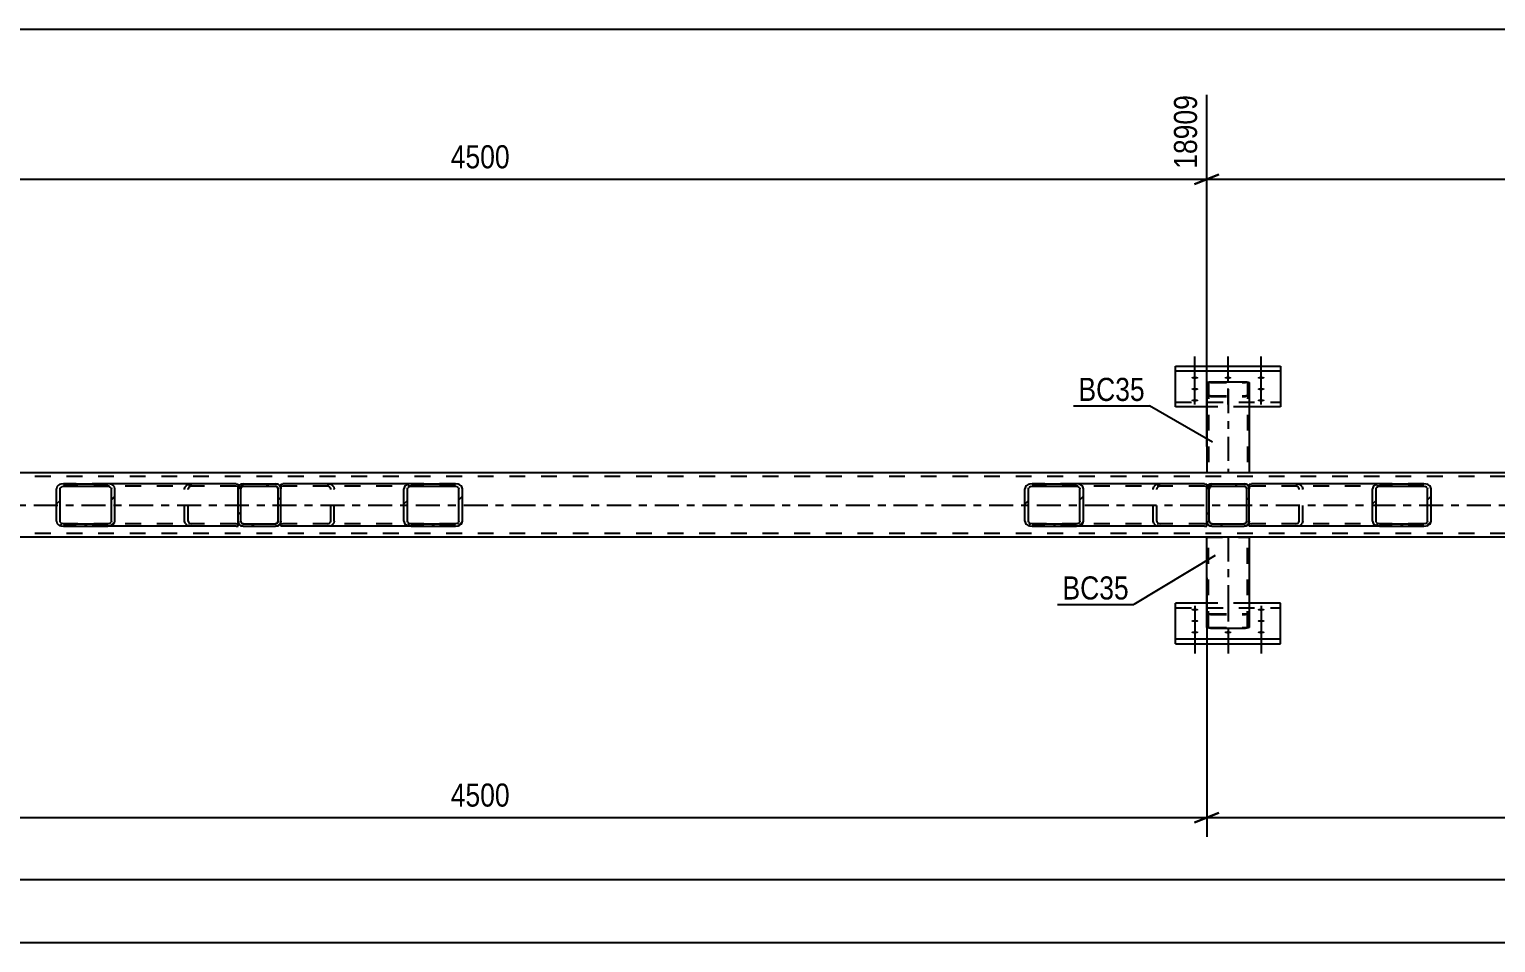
# Model space of a CAD drawing. Header units: millimetres. Extents: x -156 to 1033, y -616 to 225.
# Drawn here: x 515.1 to 696.7, y -327.3 to -214.1 of the extents above; entities that cross this region are included whole.
import ezdxf

# ---------------------------------------------------------------- set-up
doc = ezdxf.new("R2010")
doc.units = ezdxf.units.MM
doc.linetypes.add('DXK_LINE_DOT2', pattern=[3.9198, 1.9599, -1.9599])
doc.linetypes.add('DXK_LINE_DOT3', pattern=[5.9187, 2.979, -0.9799, 0.9799, -0.9799])
doc.styles.add('Arial Narrow', font='ARIALN.TTF', dxfattribs={"height": 0.2})

# ---------------------------------------------------------------- blocks, each defined once
blk = doc.blocks.new('Part-404205526-5408 - 5400')
at = {"color": 2, "linetype": 'Continuous'}
for p, q in [((861.78, -269.1), (-64.42, -269.1)), ((861.78, -277.1), (-64.42, -277.1))]:
    blk.add_line(p, q, dxfattribs=at)
at = {"color": 7, "linetype": 'DXK_LINE_DOT2'}
for p, q in [((866.58, -269.58), (-64.42, -269.58)), ((866.58, -276.62), (-64.42, -276.62))]:
    blk.add_line(p, q, dxfattribs=at)
at = {"color": 7, "linetype": 'DXK_LINE_DOT3'}
blk.add_line((-64.42, -273.1), (866.58, -273.1), dxfattribs=at)
blk = doc.blocks.new('Part-404205526-5565 - 5400')
at = {"color": 2, "linetype": 'Continuous'}
for p, q in [((660.94, -257.99), (660.97, -257.93)), ((660.97, -257.93), (661.08, -257.87)), ((661.08, -257.87), (661.23, -257.84)), ((661.23, -257.84), (661.42, -257.83)), ((661.42, -257.83), (665.74, -257.83)), ((665.74, -257.83), (665.92, -257.84)), ((665.92, -257.84), (666.08, -257.87)), ((666.08, -257.87), (666.18, -257.93)), ((666.18, -257.93), (666.22, -257.99)), ((660.94, -257.99), (660.94, -269.1)), ((666.22, -257.99), (666.22, -269.1))]:
    blk.add_line(p, q, dxfattribs=at)
at = {"color": 7, "linetype": 'DXK_LINE_DOT2'}
for p, q in [((661.2, -257.96), (661.18, -257.99)), ((661.25, -257.93), (661.2, -257.96)), ((661.32, -257.91), (661.25, -257.93)), ((661.42, -257.91), (661.32, -257.91)), ((661.42, -257.91), (665.74, -257.91)), ((665.83, -257.91), (665.74, -257.91)), ((665.91, -257.93), (665.83, -257.91)), ((665.96, -257.96), (665.91, -257.93)), ((665.98, -257.99), (665.96, -257.96)), ((660.97, -259.53), (660.94, -259.47)), ((661.08, -259.58), (660.97, -259.53)), ((661.23, -259.62), (661.08, -259.58)), ((661.18, -257.99), (661.18, -269.1)), ((661.18, -259.47), (661.2, -259.5)), ((661.2, -259.5), (661.25, -259.53)), ((661.42, -259.63), (661.23, -259.62)), ((661.25, -259.53), (661.32, -259.54)), ((661.32, -259.54), (661.42, -259.55)), ((661.42, -259.55), (665.74, -259.55)), ((661.42, -259.63), (665.74, -259.63)), ((665.74, -259.55), (665.83, -259.54)), ((665.92, -259.62), (665.74, -259.63)), ((665.83, -259.54), (665.91, -259.53)), ((665.91, -259.53), (665.92, -259.52)), ((665.92, -259.52), (665.96, -259.5)), ((666.08, -259.58), (665.92, -259.62)), ((665.96, -259.5), (665.98, -259.47)), ((665.98, -257.99), (665.98, -269.1)), ((666.18, -259.53), (666.08, -259.58)), ((666.22, -259.47), (666.18, -259.53)), ((666.22, -269.1), (660.94, -269.1))]:
    blk.add_line(p, q, dxfattribs=at)
at = {"color": 7, "linetype": 'DXK_LINE_DOT3'}
blk.add_line((663.58, -258.73), (663.58, -269.1), dxfattribs=at)
blk = doc.blocks.new('Part-404205526-5571 - 5400')
at = {"linetype": 'Continuous'}
h = blk.add_hatch(dxfattribs=at)
h.set_pattern_fill('', scale=0.7, style=0, pattern_type=0)
h.set_pattern_definition([(45, (645.1306, -275.6937), (-1.57154, 1.57154), [])])
h.paths.add_polyline_path([(644.79, -275.74), (645.13, -275.69), (645.42, -275.55), (645.61, -275.35), (645.67, -275.1), (645.67, -271.1), (645.61, -270.86), (645.42, -270.65), (645.13, -270.51), (644.79, -270.46), (639.3, -270.46), (638.97, -270.51), (638.68, -270.65), (638.49, -270.86), (638.42, -271.1), (638.42, -275.1), (638.49, -275.35), (638.68, -275.55), (638.97, -275.69), (639.3, -275.74)])
h.paths.add_polyline_path([(639.14, -275.4), (638.99, -275.33), (638.9, -275.22), (638.86, -275.1), (638.86, -271.1), (638.9, -270.98), (638.99, -270.88), (639.14, -270.81), (639.3, -270.78), (644.79, -270.78), (644.96, -270.81), (645.1, -270.88), (645.2, -270.98), (645.23, -271.1), (645.23, -275.1), (645.2, -275.22), (645.1, -275.33), (644.96, -275.4), (644.79, -275.42), (639.3, -275.42)])
at = {"color": 2, "linetype": 'Continuous'}
for p, q in [((639.3, -270.46), (638.97, -270.51)), ((639.3, -270.46), (644.79, -270.46)), ((660.68, -270.46), (644.79, -270.46)), ((645.13, -270.51), (644.79, -270.46)), ((660.68, -270.46), (660.94, -270.5)), ((660.94, -270.5), (660.94, -270.51)), ((660.94, -270.51), (660.94, -270.65)), ((660.94, -270.65), (660.94, -271.1)), ((638.49, -270.86), (638.42, -271.1)), ((638.42, -275.1), (638.42, -271.1)), ((638.86, -271.1), (638.9, -270.98)), ((638.86, -275.1), (638.86, -271.1)), ((639.14, -270.81), (639.3, -270.78)), ((639.3, -270.78), (644.79, -270.78)), ((644.79, -270.78), (644.96, -270.81)), ((645.2, -270.98), (645.23, -271.1)), ((645.23, -275.1), (645.23, -271.1)), ((645.67, -271.1), (645.61, -270.86)), ((645.67, -275.1), (645.67, -271.1)), ((638.42, -275.1), (638.49, -275.35)), ((638.9, -275.22), (638.86, -275.1)), ((638.97, -275.69), (639.3, -275.74)), ((639.3, -275.42), (639.14, -275.4)), ((639.3, -275.42), (644.79, -275.42)), ((639.3, -275.74), (644.79, -275.74)), ((644.96, -275.4), (644.79, -275.42)), ((644.79, -275.74), (645.13, -275.69)), ((660.68, -275.74), (644.79, -275.74)), ((645.23, -275.1), (645.2, -275.22)), ((645.61, -275.35), (645.67, -275.1)), ((660.68, -275.74), (660.94, -275.71)), ((660.94, -275.71), (660.94, -275.1))]:
    blk.add_line(p, q, dxfattribs=at)
at = {"color": 7, "linetype": 'DXK_LINE_DOT2'}
for p, q in [((644.79, -270.46), (639.3, -270.46)), ((654.85, -270.51), (655.19, -270.46)), ((660.94, -270.5), (660.94, -270.5)), ((660.94, -270.65), (660.94, -270.85)), ((660.68, -270.78), (639.3, -270.78)), ((654.31, -271.1), (654.38, -270.86)), ((654.31, -275.1), (654.31, -271.1)), ((654.78, -270.98), (654.75, -271.1)), ((654.75, -275.1), (654.75, -271.1)), ((655.19, -270.78), (655.02, -270.81)), ((660.85, -270.81), (660.68, -270.78)), ((660.94, -270.85), (660.85, -270.81)), ((660.94, -275.1), (660.94, -270.86)), ((660.68, -275.42), (639.3, -275.42)), ((644.79, -275.74), (639.3, -275.74)), ((654.38, -275.35), (654.31, -275.1)), ((654.75, -275.1), (654.78, -275.22)), ((655.19, -275.74), (654.85, -275.69)), ((655.02, -275.4), (655.19, -275.42)), ((660.68, -275.42), (660.85, -275.4)), ((660.85, -275.4), (660.94, -275.35))]:
    blk.add_line(p, q, dxfattribs=at)
at = {"color": 2, "linetype": 'Continuous'}
for centre, radius, start, end in [((639.17, -271.29), 0.802, 104.5548, 147.5896), ((644.93, -271.29), 0.802, 32.4104, 75.4452), ((639.24, -271.19), 0.401, 104.5548, 147.5896), ((644.86, -271.19), 0.401, 32.4104, 75.4452), ((639.17, -274.92), 0.802, 212.4104, 255.4452), ((639.24, -275.01), 0.401, 212.4104, 255.4452), ((644.86, -275.01), 0.401, 284.5548, 327.5896), ((644.93, -274.92), 0.802, 284.5548, 327.5896)]:
    blk.add_arc(centre, radius, start, end, dxfattribs=at)
at = {"color": 7, "linetype": 'DXK_LINE_DOT2'}
for centre, radius, start, end in [((655.05, -271.29), 0.802, 104.5548, 147.5896), ((655.12, -271.19), 0.401, 104.5548, 147.5896), ((655.05, -274.92), 0.802, 212.4104, 255.4452), ((655.12, -275.01), 0.401, 212.4104, 255.4452)]:
    blk.add_arc(centre, radius, start, end, dxfattribs=at)
blk = doc.blocks.new('Part-404205526-5587 - 5400')
at = {"linetype": 'Continuous'}
h = blk.add_hatch(dxfattribs=at)
h.set_pattern_fill('', scale=0.7, style=0, pattern_type=0)
h.set_pattern_definition([(45, (665.822, -275.6937), (-1.57154, 1.57154), [])])
h.paths.add_polyline_path([(665.58, -275.74), (665.82, -275.69), (666.03, -275.55), (666.17, -275.35), (666.22, -275.1), (666.22, -271.1), (666.17, -270.86), (666.03, -270.65), (665.82, -270.51), (665.58, -270.46), (661.58, -270.46), (661.33, -270.51), (661.12, -270.65), (660.99, -270.86), (660.94, -271.1), (660.94, -275.1), (660.99, -275.35), (661.12, -275.55), (661.33, -275.69), (661.58, -275.74)])
h.paths.add_polyline_path([(661.45, -275.4), (661.35, -275.33), (661.28, -275.22), (661.26, -275.1), (661.26, -271.1), (661.28, -270.98), (661.35, -270.88), (661.45, -270.81), (661.58, -270.78), (665.58, -270.78), (665.7, -270.81), (665.8, -270.88), (665.87, -270.98), (665.9, -271.1), (665.9, -275.1), (665.87, -275.22), (665.8, -275.33), (665.7, -275.4), (665.58, -275.42), (661.58, -275.42)])
at = {"color": 7, "linetype": 'DXK_LINE_DOT2'}
for p, q in [((661.33, -270.51), (661.58, -270.46)), ((661.58, -270.46), (665.58, -270.46)), ((665.58, -270.46), (665.82, -270.51)), ((660.94, -271.1), (660.99, -270.86)), ((660.94, -275.1), (660.94, -271.1)), ((661.28, -270.98), (661.26, -271.1)), ((661.26, -275.1), (661.26, -271.1)), ((661.58, -270.78), (661.45, -270.81)), ((661.58, -270.78), (665.58, -270.78)), ((665.7, -270.81), (665.58, -270.78)), ((665.9, -271.1), (665.87, -270.98)), ((665.9, -275.1), (665.9, -271.1)), ((666.17, -270.86), (666.22, -271.1)), ((666.22, -275.1), (666.22, -271.1)), ((660.99, -275.35), (660.94, -275.1)), ((661.26, -275.1), (661.28, -275.22)), ((661.58, -275.74), (661.33, -275.69)), ((661.45, -275.4), (661.58, -275.42)), ((661.58, -275.42), (665.58, -275.42)), ((661.58, -275.74), (665.58, -275.74)), ((665.58, -275.42), (665.7, -275.4)), ((665.82, -275.69), (665.58, -275.74)), ((665.87, -275.22), (665.9, -275.1)), ((666.22, -275.1), (666.17, -275.35))]:
    blk.add_line(p, q, dxfattribs=at)
at = {"color": 2, "linetype": 'Continuous'}
for p, q in [((661.58, -270.46), (661.33, -270.51)), ((661.58, -270.46), (665.58, -270.46)), ((665.82, -270.51), (665.58, -270.46)), ((660.99, -270.86), (660.94, -271.1)), ((660.94, -275.1), (660.94, -271.1)), ((661.26, -271.1), (661.28, -270.98)), ((661.26, -275.1), (661.26, -271.1)), ((661.45, -270.81), (661.58, -270.78)), ((661.58, -270.78), (665.58, -270.78)), ((665.58, -270.78), (665.7, -270.81)), ((665.87, -270.98), (665.9, -271.1)), ((665.9, -275.1), (665.9, -271.1)), ((666.22, -271.1), (666.17, -270.86)), ((666.22, -275.1), (666.22, -271.1)), ((660.94, -275.1), (660.99, -275.35)), ((661.28, -275.22), (661.26, -275.1)), ((661.33, -275.69), (661.58, -275.74)), ((661.58, -275.42), (661.45, -275.4)), ((661.58, -275.42), (665.58, -275.42)), ((661.58, -275.74), (665.58, -275.74)), ((665.7, -275.4), (665.58, -275.42)), ((665.58, -275.74), (665.82, -275.69)), ((665.9, -275.1), (665.87, -275.22)), ((666.17, -275.35), (666.22, -275.1))]:
    blk.add_line(p, q, dxfattribs=at)
at = {"color": 7, "linetype": 'DXK_LINE_DOT2'}
for centre, radius, start, end in [((661.58, -271.1), 0.64, 112.5, 157.5), ((665.58, -271.1), 0.64, 22.5, 67.5), ((661.58, -271.1), 0.32, 112.5, 157.5), ((665.58, -271.1), 0.32, 22.5, 67.5), ((661.58, -275.1), 0.64, 202.5, 247.5), ((661.58, -275.1), 0.32, 202.5, 247.5), ((665.58, -275.1), 0.32, 292.5, 337.5), ((665.58, -275.1), 0.64, 292.5, 337.5)]:
    blk.add_arc(centre, radius, start, end, dxfattribs=at)
at = {"color": 2, "linetype": 'Continuous'}
for centre, radius, start, end in [((661.58, -271.1), 0.64, 112.5, 157.5), ((665.58, -271.1), 0.64, 22.5, 67.5), ((661.58, -271.1), 0.32, 112.5, 157.5), ((665.58, -271.1), 0.32, 22.5, 67.5), ((661.58, -275.1), 0.64, 202.5, 247.5), ((661.58, -275.1), 0.32, 202.5, 247.5), ((665.58, -275.1), 0.32, 292.5, 337.5), ((665.58, -275.1), 0.64, 292.5, 337.5)]:
    blk.add_arc(centre, radius, start, end, dxfattribs=at)
blk = doc.blocks.new('Part-404205526-5523 - 5400')
at = {"color": 2, "linetype": 'Continuous'}
for p, q in [((657.08, -260.95), (657.08, -255.9)), ((657.08, -255.9), (670.08, -255.9)), ((670.08, -255.9), (670.08, -260.95)), ((670.08, -256.51), (657.08, -256.51)), ((660.94, -260.95), (657.08, -260.95)), ((670.08, -260.95), (666.22, -260.95))]:
    blk.add_line(p, q, dxfattribs=at)
at = {"color": 7, "linetype": 'DXK_LINE_DOT2'}
for p, q in [((657.08, -260.35), (670.08, -260.35)), ((666.22, -260.95), (660.94, -260.95))]:
    blk.add_line(p, q, dxfattribs=at)
blk = doc.blocks.new('Part-404205526-5528 - 5400')
at = {"color": 2, "linetype": 'Continuous'}
for p, q in [((657.08, -290.3), (657.08, -285.25)), ((660.94, -285.25), (657.08, -285.25)), ((670.08, -285.25), (666.22, -285.25)), ((670.08, -290.3), (670.08, -285.25)), ((657.08, -289.7), (670.08, -289.7)), ((657.08, -290.3), (670.08, -290.3))]:
    blk.add_line(p, q, dxfattribs=at)
at = {"color": 7, "linetype": 'DXK_LINE_DOT2'}
for p, q in [((657.08, -285.85), (670.08, -285.85)), ((660.97, -285.25), (660.94, -285.25)), ((666.22, -285.25), (660.97, -285.25))]:
    blk.add_line(p, q, dxfattribs=at)
blk = doc.blocks.new('Part-404205526-5580 - 5400')
at = {"color": 2, "linetype": 'Continuous'}
for p, q in [((660.94, -288.21), (660.94, -277.1)), ((666.22, -277.1), (666.22, -288.21)), ((660.97, -288.28), (660.94, -288.21)), ((661.08, -288.33), (660.97, -288.28)), ((661.23, -288.37), (661.08, -288.33)), ((661.42, -288.38), (661.23, -288.37)), ((661.42, -288.38), (665.74, -288.38)), ((665.92, -288.37), (665.74, -288.38)), ((666.08, -288.33), (665.92, -288.37)), ((666.18, -288.28), (666.08, -288.33)), ((666.22, -288.21), (666.18, -288.28))]:
    blk.add_line(p, q, dxfattribs=at)
at = {"color": 7, "linetype": 'DXK_LINE_DOT2'}
for p, q in [((660.94, -277.1), (666.22, -277.1)), ((661.18, -288.21), (661.18, -277.1)), ((665.98, -288.21), (665.98, -277.1)), ((660.94, -286.74), (660.97, -286.67)), ((660.97, -286.67), (661.08, -286.62)), ((661.08, -286.62), (661.23, -286.59)), ((661.2, -286.71), (661.18, -286.74)), ((661.25, -286.68), (661.2, -286.71)), ((661.23, -286.59), (661.42, -286.57)), ((661.32, -286.66), (661.25, -286.68)), ((661.42, -286.65), (661.32, -286.66)), ((661.42, -286.57), (665.74, -286.57)), ((661.42, -286.65), (665.74, -286.65)), ((665.74, -286.57), (665.92, -286.59)), ((665.83, -286.66), (665.74, -286.65)), ((665.91, -286.68), (665.83, -286.66)), ((665.91, -286.68), (665.92, -286.69)), ((665.92, -286.59), (666.08, -286.62)), ((665.92, -286.69), (665.96, -286.71)), ((665.98, -286.74), (665.96, -286.71)), ((666.08, -286.62), (666.18, -286.67)), ((666.18, -286.67), (666.22, -286.74)), ((661.18, -288.21), (661.2, -288.25)), ((661.2, -288.25), (661.25, -288.27)), ((661.25, -288.27), (661.32, -288.29)), ((661.32, -288.29), (661.42, -288.3)), ((661.42, -288.3), (665.74, -288.3)), ((665.74, -288.3), (665.83, -288.29)), ((665.83, -288.29), (665.91, -288.27)), ((665.91, -288.27), (665.96, -288.25)), ((665.96, -288.25), (665.98, -288.21))]:
    blk.add_line(p, q, dxfattribs=at)
at = {"color": 7, "linetype": 'DXK_LINE_DOT3'}
blk.add_line((663.58, -277.1), (663.58, -287.48), dxfattribs=at)
blk = doc.blocks.new('Part-404205526-5594 - 5400')
at = {"linetype": 'Continuous'}
h = blk.add_hatch(dxfattribs=at)
h.set_pattern_fill('', scale=0.7, style=0, pattern_type=0)
h.set_pattern_definition([(45, (688.1872, -275.6937), (-1.57154, 1.57154), [])])
h.paths.add_polyline_path([(687.85, -275.74), (688.19, -275.69), (688.47, -275.55), (688.66, -275.35), (688.73, -275.1), (688.73, -271.1), (688.66, -270.86), (688.47, -270.65), (688.19, -270.51), (687.85, -270.46), (682.36, -270.46), (682.02, -270.51), (681.74, -270.65), (681.55, -270.86), (681.48, -271.1), (681.48, -275.1), (681.55, -275.35), (681.74, -275.55), (682.02, -275.69), (682.36, -275.74)])
h.paths.add_polyline_path([(682.19, -275.4), (682.05, -275.33), (681.95, -275.22), (681.92, -275.1), (681.92, -271.1), (681.95, -270.98), (682.05, -270.88), (682.19, -270.81), (682.36, -270.78), (687.85, -270.78), (688.02, -270.81), (688.16, -270.88), (688.26, -270.98), (688.29, -271.1), (688.29, -275.1), (688.26, -275.22), (688.16, -275.33), (688.02, -275.4), (687.85, -275.42), (682.36, -275.42)])
at = {"color": 2, "linetype": 'Continuous'}
for p, q in [((666.22, -270.5), (666.47, -270.46)), ((666.22, -270.5), (666.22, -271.1)), ((682.36, -270.46), (666.47, -270.46)), ((682.36, -270.46), (682.02, -270.51)), ((682.36, -270.46), (687.85, -270.46)), ((688.19, -270.51), (687.85, -270.46)), ((681.55, -270.86), (681.48, -271.1)), ((681.48, -275.1), (681.48, -271.1)), ((681.92, -271.1), (681.95, -270.98)), ((681.92, -275.1), (681.92, -271.1)), ((682.19, -270.81), (682.36, -270.78)), ((682.36, -270.78), (687.85, -270.78)), ((687.85, -270.78), (688.02, -270.81)), ((688.26, -270.98), (688.29, -271.1)), ((688.29, -275.1), (688.29, -271.1)), ((688.73, -271.1), (688.66, -270.86)), ((688.73, -275.1), (688.73, -271.1)), ((666.22, -275.69), (666.22, -275.1)), ((666.22, -275.71), (666.22, -275.69)), ((666.47, -275.74), (666.22, -275.71)), ((682.36, -275.74), (666.47, -275.74)), ((681.48, -275.1), (681.55, -275.35)), ((681.95, -275.22), (681.92, -275.1)), ((682.02, -275.69), (682.36, -275.74)), ((682.36, -275.42), (682.19, -275.4)), ((682.36, -275.42), (687.85, -275.42)), ((682.36, -275.74), (687.85, -275.74)), ((688.02, -275.4), (687.85, -275.42)), ((687.85, -275.74), (688.19, -275.69)), ((688.29, -275.1), (688.26, -275.22)), ((688.66, -275.35), (688.73, -275.1))]:
    blk.add_line(p, q, dxfattribs=at)
at = {"color": 7, "linetype": 'DXK_LINE_DOT2'}
for p, q in [((666.22, -270.5), (666.22, -270.85)), ((671.97, -270.46), (672.3, -270.51)), ((687.85, -270.46), (682.36, -270.46)), ((666.31, -270.81), (666.22, -270.85)), ((666.22, -275.55), (666.22, -271.1)), ((666.47, -270.78), (666.31, -270.81)), ((687.85, -270.78), (666.47, -270.78)), ((672.13, -270.81), (671.97, -270.78)), ((672.4, -271.1), (672.37, -270.98)), ((672.4, -275.1), (672.4, -271.1)), ((672.78, -270.86), (672.84, -271.1)), ((672.84, -275.1), (672.84, -271.1)), ((666.22, -275.35), (666.31, -275.4)), ((666.31, -275.4), (666.47, -275.42)), ((687.85, -275.42), (666.47, -275.42)), ((671.97, -275.42), (672.13, -275.4)), ((672.3, -275.69), (671.97, -275.74)), ((672.37, -275.22), (672.4, -275.1)), ((672.84, -275.1), (672.78, -275.35)), ((687.85, -275.74), (682.36, -275.74))]:
    blk.add_line(p, q, dxfattribs=at)
for centre, radius, start, end in [((672.1, -271.29), 0.802, 32.4104, 75.4453), ((672.03, -271.19), 0.401, 32.4104, 75.4453), ((672.03, -275.01), 0.401, 284.5547, 327.5896), ((672.1, -274.92), 0.802, 284.5547, 327.5896)]:
    blk.add_arc(centre, radius, start, end, dxfattribs=at)
at = {"color": 2, "linetype": 'Continuous'}
for centre, radius, start, end in [((682.23, -271.29), 0.802, 104.5547, 147.5896), ((687.99, -271.29), 0.802, 32.4104, 75.4453), ((682.29, -271.19), 0.401, 104.5547, 147.5896), ((687.92, -271.19), 0.401, 32.4104, 75.4453), ((682.23, -274.92), 0.802, 212.4104, 255.4453), ((682.29, -275.01), 0.401, 212.4104, 255.4453), ((687.92, -275.01), 0.401, 284.5547, 327.5896), ((687.99, -274.92), 0.802, 284.5547, 327.5896)]:
    blk.add_arc(centre, radius, start, end, dxfattribs=at)
blk = doc.blocks.new('Part-404205526-5596 - 5400')
at = {"linetype": 'Continuous'}
h = blk.add_hatch(dxfattribs=at)
h.set_pattern_fill('', scale=0.7, style=0, pattern_type=0)
h.set_pattern_definition([(45, (568.1877, -275.6937), (-1.57154, 1.57154), [])])
h.paths.add_polyline_path([(567.85, -275.74), (568.19, -275.69), (568.47, -275.55), (568.66, -275.35), (568.73, -275.1), (568.73, -271.1), (568.66, -270.86), (568.47, -270.65), (568.19, -270.51), (567.85, -270.46), (562.36, -270.46), (562.02, -270.51), (561.74, -270.65), (561.55, -270.86), (561.48, -271.1), (561.48, -275.1), (561.55, -275.35), (561.74, -275.55), (562.02, -275.69), (562.36, -275.74)])
h.paths.add_polyline_path([(562.19, -275.4), (562.05, -275.33), (561.95, -275.22), (561.92, -275.1), (561.92, -271.1), (561.95, -270.98), (562.05, -270.88), (562.19, -270.81), (562.36, -270.78), (567.85, -270.78), (568.02, -270.81), (568.16, -270.88), (568.26, -270.98), (568.29, -271.1), (568.29, -275.1), (568.26, -275.22), (568.16, -275.33), (568.02, -275.4), (567.85, -275.42), (562.36, -275.42)])
at = {"color": 2, "linetype": 'Continuous'}
for p, q in [((546.22, -270.5), (546.47, -270.46)), ((546.22, -270.5), (546.22, -271.1)), ((562.36, -270.46), (546.47, -270.46)), ((562.36, -270.46), (562.02, -270.51)), ((562.36, -270.46), (567.85, -270.46)), ((568.19, -270.51), (567.85, -270.46)), ((561.55, -270.86), (561.48, -271.1)), ((561.48, -275.1), (561.48, -271.1)), ((561.92, -271.1), (561.95, -270.98)), ((561.92, -275.1), (561.92, -271.1)), ((562.19, -270.81), (562.36, -270.78)), ((562.36, -270.78), (567.85, -270.78)), ((567.85, -270.78), (568.02, -270.81)), ((568.26, -270.98), (568.29, -271.1)), ((568.29, -275.1), (568.29, -271.1)), ((568.73, -271.1), (568.66, -270.86)), ((568.73, -275.1), (568.73, -271.1)), ((546.22, -275.69), (546.22, -275.1)), ((546.22, -275.71), (546.22, -275.69)), ((546.47, -275.74), (546.22, -275.71)), ((562.36, -275.74), (546.47, -275.74)), ((561.48, -275.1), (561.55, -275.35)), ((561.95, -275.22), (561.92, -275.1)), ((562.02, -275.69), (562.36, -275.74)), ((562.36, -275.42), (562.19, -275.4)), ((562.36, -275.42), (567.85, -275.42)), ((562.36, -275.74), (567.85, -275.74)), ((568.02, -275.4), (567.85, -275.42)), ((567.85, -275.74), (568.19, -275.69)), ((568.29, -275.1), (568.26, -275.22)), ((568.66, -275.35), (568.73, -275.1))]:
    blk.add_line(p, q, dxfattribs=at)
at = {"color": 7, "linetype": 'DXK_LINE_DOT2'}
for p, q in [((546.22, -270.5), (546.22, -270.85)), ((551.97, -270.46), (552.3, -270.51)), ((567.85, -270.46), (562.36, -270.46)), ((546.31, -270.81), (546.22, -270.85)), ((546.22, -275.55), (546.22, -271.1)), ((546.47, -270.78), (546.31, -270.81)), ((567.85, -270.78), (546.47, -270.78)), ((552.13, -270.81), (551.97, -270.78)), ((552.41, -271.1), (552.37, -270.98)), ((552.41, -275.1), (552.41, -271.1)), ((552.78, -270.86), (552.84, -271.1)), ((552.84, -275.1), (552.84, -271.1)), ((546.22, -275.35), (546.31, -275.4)), ((546.31, -275.4), (546.47, -275.42)), ((567.85, -275.42), (546.47, -275.42)), ((551.97, -275.42), (552.13, -275.4)), ((552.3, -275.69), (551.97, -275.74)), ((552.37, -275.22), (552.41, -275.1)), ((552.84, -275.1), (552.78, -275.35)), ((567.85, -275.74), (562.36, -275.74))]:
    blk.add_line(p, q, dxfattribs=at)
for centre, radius, start, end in [((552.1, -271.29), 0.802, 32.4104, 75.4452), ((552.03, -271.19), 0.401, 32.4104, 75.4452), ((552.03, -275.01), 0.401, 284.5548, 327.5896), ((552.1, -274.92), 0.802, 284.5548, 327.5896)]:
    blk.add_arc(centre, radius, start, end, dxfattribs=at)
at = {"color": 2, "linetype": 'Continuous'}
for centre, radius, start, end in [((562.23, -271.29), 0.802, 104.5548, 147.5896), ((567.99, -271.29), 0.802, 32.4104, 75.4452), ((562.29, -271.19), 0.401, 104.5548, 147.5896), ((567.92, -271.19), 0.401, 32.4104, 75.4452), ((562.23, -274.92), 0.802, 212.4104, 255.4452), ((562.29, -275.01), 0.401, 212.4104, 255.4452), ((567.92, -275.01), 0.401, 284.5548, 327.5896), ((567.99, -274.92), 0.802, 284.5548, 327.5896)]:
    blk.add_arc(centre, radius, start, end, dxfattribs=at)
blk = doc.blocks.new('Bolt-404205526-5604 - 5400')
at = {"linetype": 'Continuous'}
for points in [[(659.48, -257.18), (659.57, -257.18), (659.66, -257.19), (659.74, -257.21), (659.8, -257.23), (659.86, -257.25), (659.9, -257.28), (659.91, -257.31), (659.91, -257.34), (659.9, -257.37), (659.86, -257.4), (659.8, -257.43), (659.74, -257.45), (659.66, -257.46), (659.57, -257.47), (659.48, -257.48), (659.39, -257.47), (659.3, -257.46), (659.22, -257.45), (659.15, -257.43), (659.1, -257.4), (659.06, -257.37), (659.04, -257.34), (659.04, -257.31), (659.06, -257.28), (659.1, -257.25), (659.15, -257.23), (659.22, -257.21), (659.3, -257.19), (659.39, -257.18)], [(663.58, -257.18), (663.67, -257.18), (663.76, -257.19), (663.84, -257.21), (663.9, -257.23), (663.96, -257.25), (664, -257.28), (664.01, -257.31), (664.01, -257.34), (664, -257.37), (663.96, -257.4), (663.9, -257.43), (663.84, -257.45), (663.76, -257.46), (663.67, -257.47), (663.58, -257.48), (663.49, -257.47), (663.4, -257.46), (663.32, -257.45), (663.25, -257.43), (663.2, -257.4), (663.16, -257.37), (663.14, -257.34), (663.14, -257.31), (663.16, -257.28), (663.2, -257.25), (663.25, -257.23), (663.32, -257.21), (663.4, -257.19), (663.49, -257.18)], [(667.68, -257.18), (667.77, -257.18), (667.86, -257.19), (667.94, -257.21), (668, -257.23), (668.06, -257.25), (668.1, -257.28), (668.11, -257.31), (668.11, -257.34), (668.1, -257.37), (668.06, -257.4), (668, -257.43), (667.94, -257.45), (667.86, -257.46), (667.77, -257.47), (667.68, -257.48), (667.59, -257.47), (667.5, -257.46), (667.42, -257.45), (667.35, -257.43), (667.3, -257.4), (667.26, -257.37), (667.24, -257.34), (667.24, -257.31), (667.26, -257.28), (667.3, -257.25), (667.35, -257.23), (667.42, -257.21), (667.5, -257.19), (667.59, -257.18)], [(659.48, -258.58), (659.57, -258.58), (659.66, -258.59), (659.74, -258.61), (659.8, -258.63), (659.86, -258.65), (659.9, -258.68), (659.91, -258.71), (659.91, -258.74), (659.9, -258.78), (659.86, -258.8), (659.8, -258.83), (659.74, -258.85), (659.66, -258.87), (659.57, -258.88), (659.48, -258.88), (659.39, -258.88), (659.3, -258.87), (659.22, -258.85), (659.15, -258.83), (659.1, -258.8), (659.06, -258.78), (659.04, -258.74), (659.04, -258.71), (659.06, -258.68), (659.1, -258.65), (659.15, -258.63), (659.22, -258.61), (659.3, -258.59), (659.39, -258.58)], [(667.68, -258.58), (667.77, -258.58), (667.86, -258.59), (667.94, -258.61), (668, -258.63), (668.06, -258.65), (668.1, -258.68), (668.11, -258.71), (668.11, -258.74), (668.1, -258.78), (668.06, -258.8), (668, -258.83), (667.94, -258.85), (667.86, -258.87), (667.77, -258.88), (667.68, -258.88), (667.59, -258.88), (667.5, -258.87), (667.42, -258.85), (667.35, -258.83), (667.3, -258.8), (667.26, -258.78), (667.24, -258.74), (667.24, -258.71), (667.26, -258.68), (667.3, -258.65), (667.35, -258.63), (667.42, -258.61), (667.5, -258.59), (667.59, -258.58)], [(659.48, -259.98), (659.57, -259.98), (659.66, -259.99), (659.74, -260.01), (659.8, -260.03), (659.86, -260.06), (659.9, -260.08), (659.91, -260.12), (659.91, -260.15), (659.9, -260.18), (659.86, -260.21), (659.8, -260.23), (659.74, -260.25), (659.66, -260.27), (659.57, -260.28), (659.48, -260.28), (659.39, -260.28), (659.3, -260.27), (659.22, -260.25), (659.15, -260.23), (659.1, -260.21), (659.06, -260.18), (659.04, -260.15), (659.04, -260.12), (659.06, -260.08), (659.1, -260.06), (659.15, -260.03), (659.22, -260.01), (659.3, -259.99), (659.39, -259.98)], [(667.68, -259.98), (667.77, -259.98), (667.86, -259.99), (667.94, -260.01), (668, -260.03), (668.06, -260.06), (668.1, -260.08), (668.11, -260.12), (668.11, -260.15), (668.1, -260.18), (668.06, -260.21), (668, -260.23), (667.94, -260.25), (667.86, -260.27), (667.77, -260.28), (667.68, -260.28), (667.59, -260.28), (667.5, -260.27), (667.42, -260.25), (667.35, -260.23), (667.3, -260.21), (667.26, -260.18), (667.24, -260.15), (667.24, -260.12), (667.26, -260.08), (667.3, -260.06), (667.35, -260.03), (667.42, -260.01), (667.5, -259.99), (667.59, -259.98)]]:
    blk.add_hatch(color=1, dxfattribs=at).paths.add_polyline_path(points)
at = {"color": 1, "linetype": 'Continuous'}
for p, q in [((659.48, -257.82), (659.48, -254.7)), ((659.48, -259.22), (659.48, -256.1)), ((663.58, -257.82), (663.58, -254.7)), ((667.68, -257.82), (667.68, -254.7)), ((667.68, -259.22), (667.68, -256.1)), ((659.48, -260.62), (659.48, -257.5)), ((667.68, -260.62), (667.68, -257.5))]:
    blk.add_line(p, q, dxfattribs=at)
at = {"color": 1, "linetype": 'DXK_LINE_DOT2'}
blk.add_line((663.58, -260.62), (663.58, -257.5), dxfattribs=at)
blk = doc.blocks.new('Bolt-404205526-5609 - 5400')
at = {"linetype": 'Continuous'}
for points in [[(659.48, -286.22), (659.39, -286.22), (659.3, -286.21), (659.22, -286.2), (659.15, -286.17), (659.1, -286.15), (659.06, -286.12), (659.04, -286.09), (659.04, -286.06), (659.06, -286.03), (659.1, -286), (659.15, -285.97), (659.22, -285.95), (659.3, -285.94), (659.39, -285.93), (659.48, -285.92), (659.57, -285.93), (659.66, -285.94), (659.74, -285.95), (659.8, -285.97), (659.86, -286), (659.9, -286.03), (659.91, -286.06), (659.91, -286.09), (659.9, -286.12), (659.86, -286.15), (659.8, -286.17), (659.74, -286.2), (659.66, -286.21), (659.57, -286.22)], [(667.68, -286.22), (667.59, -286.22), (667.5, -286.21), (667.42, -286.2), (667.35, -286.17), (667.3, -286.15), (667.26, -286.12), (667.24, -286.09), (667.24, -286.06), (667.26, -286.03), (667.3, -286), (667.35, -285.97), (667.42, -285.95), (667.5, -285.94), (667.59, -285.93), (667.68, -285.92), (667.77, -285.93), (667.86, -285.94), (667.94, -285.95), (668, -285.97), (668.06, -286), (668.1, -286.03), (668.11, -286.06), (668.11, -286.09), (668.1, -286.12), (668.06, -286.15), (668, -286.17), (667.94, -286.2), (667.86, -286.21), (667.77, -286.22)], [(659.48, -287.63), (659.39, -287.62), (659.3, -287.61), (659.22, -287.6), (659.15, -287.58), (659.1, -287.55), (659.06, -287.52), (659.04, -287.49), (659.04, -287.46), (659.06, -287.43), (659.1, -287.4), (659.15, -287.37), (659.22, -287.35), (659.3, -287.34), (659.39, -287.33), (659.48, -287.33), (659.57, -287.33), (659.66, -287.34), (659.74, -287.35), (659.8, -287.37), (659.86, -287.4), (659.9, -287.43), (659.91, -287.46), (659.91, -287.49), (659.9, -287.52), (659.86, -287.55), (659.8, -287.58), (659.74, -287.6), (659.66, -287.61), (659.57, -287.62)], [(659.48, -289.03), (659.39, -289.03), (659.3, -289.02), (659.22, -289), (659.15, -288.98), (659.1, -288.95), (659.06, -288.92), (659.04, -288.89), (659.04, -288.86), (659.06, -288.83), (659.1, -288.8), (659.15, -288.78), (659.22, -288.76), (659.3, -288.74), (659.39, -288.73), (659.48, -288.73), (659.57, -288.73), (659.66, -288.74), (659.74, -288.76), (659.8, -288.78), (659.86, -288.8), (659.9, -288.83), (659.91, -288.86), (659.91, -288.89), (659.9, -288.92), (659.86, -288.95), (659.8, -288.98), (659.74, -289), (659.66, -289.02), (659.57, -289.03)], [(663.58, -289.03), (663.49, -289.03), (663.4, -289.02), (663.32, -289), (663.25, -288.98), (663.2, -288.95), (663.16, -288.92), (663.14, -288.89), (663.14, -288.86), (663.16, -288.83), (663.2, -288.8), (663.25, -288.78), (663.32, -288.76), (663.4, -288.74), (663.49, -288.73), (663.58, -288.73), (663.67, -288.73), (663.76, -288.74), (663.84, -288.76), (663.9, -288.78), (663.96, -288.8), (664, -288.83), (664.01, -288.86), (664.01, -288.89), (664, -288.92), (663.96, -288.95), (663.9, -288.98), (663.84, -289), (663.76, -289.02), (663.67, -289.03)], [(667.68, -287.63), (667.59, -287.62), (667.5, -287.61), (667.42, -287.6), (667.35, -287.58), (667.3, -287.55), (667.26, -287.52), (667.24, -287.49), (667.24, -287.46), (667.26, -287.43), (667.3, -287.4), (667.35, -287.37), (667.42, -287.35), (667.5, -287.34), (667.59, -287.33), (667.68, -287.33), (667.77, -287.33), (667.86, -287.34), (667.94, -287.35), (668, -287.37), (668.06, -287.4), (668.1, -287.43), (668.11, -287.46), (668.11, -287.49), (668.1, -287.52), (668.06, -287.55), (668, -287.58), (667.94, -287.6), (667.86, -287.61), (667.77, -287.62)], [(667.68, -289.03), (667.59, -289.03), (667.5, -289.02), (667.42, -289), (667.35, -288.98), (667.3, -288.95), (667.26, -288.92), (667.24, -288.89), (667.24, -288.86), (667.26, -288.83), (667.3, -288.8), (667.35, -288.78), (667.42, -288.76), (667.5, -288.74), (667.59, -288.73), (667.68, -288.73), (667.77, -288.73), (667.86, -288.74), (667.94, -288.76), (668, -288.78), (668.06, -288.8), (668.1, -288.83), (668.11, -288.86), (668.11, -288.89), (668.1, -288.92), (668.06, -288.95), (668, -288.98), (667.94, -289), (667.86, -289.02), (667.77, -289.03)]]:
    blk.add_hatch(color=1, dxfattribs=at).paths.add_polyline_path(points)
at = {"color": 1, "linetype": 'Continuous'}
for p, q in [((659.48, -285.58), (659.48, -288.7)), ((659.48, -286.99), (659.48, -290.11)), ((667.68, -285.58), (667.68, -288.7)), ((667.68, -286.99), (667.68, -290.11)), ((659.48, -288.39), (659.48, -291.51)), ((663.58, -288.39), (663.58, -291.51)), ((667.68, -288.39), (667.68, -291.51))]:
    blk.add_line(p, q, dxfattribs=at)
at = {"color": 1, "linetype": 'DXK_LINE_DOT2'}
blk.add_line((663.58, -285.58), (663.58, -288.7), dxfattribs=at)
blk = doc.blocks.new('Part-404205526-5638 - 5400')
at = {"linetype": 'Continuous'}
h = blk.add_hatch(dxfattribs=at)
h.set_pattern_fill('', scale=0.7, style=0, pattern_type=0)
h.set_pattern_definition([(45, (545.8227, -275.6937), (-1.57154, 1.57154), [])])
h.paths.add_polyline_path([(545.58, -275.74), (545.82, -275.69), (546.03, -275.55), (546.17, -275.35), (546.22, -275.1), (546.22, -271.1), (546.17, -270.86), (546.03, -270.65), (545.82, -270.51), (545.58, -270.46), (541.58, -270.46), (541.33, -270.51), (541.13, -270.65), (540.99, -270.86), (540.94, -271.1), (540.94, -275.1), (540.99, -275.35), (541.13, -275.55), (541.33, -275.69), (541.58, -275.74)])
h.paths.add_polyline_path([(541.46, -275.4), (541.35, -275.33), (541.28, -275.22), (541.26, -275.1), (541.26, -271.1), (541.28, -270.98), (541.35, -270.88), (541.46, -270.81), (541.58, -270.78), (545.58, -270.78), (545.7, -270.81), (545.8, -270.88), (545.87, -270.98), (545.9, -271.1), (545.9, -275.1), (545.87, -275.22), (545.8, -275.33), (545.7, -275.4), (545.58, -275.42), (541.58, -275.42)])
at = {"color": 7, "linetype": 'DXK_LINE_DOT2'}
for p, q in [((541.33, -270.51), (541.58, -270.46)), ((541.58, -270.46), (545.58, -270.46)), ((545.58, -270.46), (545.82, -270.51)), ((540.94, -271.1), (540.99, -270.86)), ((540.94, -275.1), (540.94, -271.1)), ((541.28, -270.98), (541.26, -271.1)), ((541.26, -275.1), (541.26, -271.1)), ((541.58, -270.78), (541.46, -270.81)), ((541.58, -270.78), (545.58, -270.78)), ((545.7, -270.81), (545.58, -270.78)), ((545.9, -271.1), (545.87, -270.98)), ((545.9, -275.1), (545.9, -271.1)), ((546.17, -270.86), (546.22, -271.1)), ((546.22, -275.1), (546.22, -271.1)), ((540.99, -275.35), (540.94, -275.1)), ((541.26, -275.1), (541.28, -275.22)), ((541.58, -275.74), (541.33, -275.69)), ((541.46, -275.4), (541.58, -275.42)), ((541.58, -275.42), (545.58, -275.42)), ((541.58, -275.74), (545.58, -275.74)), ((545.58, -275.42), (545.7, -275.4)), ((545.82, -275.69), (545.58, -275.74)), ((545.87, -275.22), (545.9, -275.1)), ((546.22, -275.1), (546.17, -275.35))]:
    blk.add_line(p, q, dxfattribs=at)
at = {"color": 2, "linetype": 'Continuous'}
for p, q in [((541.58, -270.46), (541.33, -270.51)), ((541.58, -270.46), (545.58, -270.46)), ((545.82, -270.51), (545.58, -270.46)), ((540.99, -270.86), (540.94, -271.1)), ((540.94, -275.1), (540.94, -271.1)), ((541.26, -271.1), (541.28, -270.98)), ((541.26, -275.1), (541.26, -271.1)), ((541.46, -270.81), (541.58, -270.78)), ((541.58, -270.78), (545.58, -270.78)), ((545.58, -270.78), (545.7, -270.81)), ((545.87, -270.98), (545.9, -271.1)), ((545.9, -275.1), (545.9, -271.1)), ((546.22, -271.1), (546.17, -270.86)), ((546.22, -275.1), (546.22, -271.1)), ((540.94, -275.1), (540.99, -275.35)), ((541.28, -275.22), (541.26, -275.1)), ((541.33, -275.69), (541.58, -275.74)), ((541.58, -275.42), (541.46, -275.4)), ((541.58, -275.42), (545.58, -275.42)), ((541.58, -275.74), (545.58, -275.74)), ((545.7, -275.4), (545.58, -275.42)), ((545.58, -275.74), (545.82, -275.69)), ((545.9, -275.1), (545.87, -275.22)), ((546.17, -275.35), (546.22, -275.1))]:
    blk.add_line(p, q, dxfattribs=at)
at = {"color": 7, "linetype": 'DXK_LINE_DOT2'}
for centre, radius, start, end in [((541.58, -271.1), 0.64, 112.5, 157.5), ((545.58, -271.1), 0.64, 22.5, 67.5), ((541.58, -271.1), 0.32, 112.5, 157.5), ((545.58, -271.1), 0.32, 22.5, 67.5), ((541.58, -275.1), 0.64, 202.5, 247.5), ((541.58, -275.1), 0.32, 202.5, 247.5), ((545.58, -275.1), 0.32, 292.5, 337.5), ((545.58, -275.1), 0.64, 292.5, 337.5)]:
    blk.add_arc(centre, radius, start, end, dxfattribs=at)
at = {"color": 2, "linetype": 'Continuous'}
for centre, radius, start, end in [((541.58, -271.1), 0.64, 112.5, 157.5), ((545.58, -271.1), 0.64, 22.5, 67.5), ((541.58, -271.1), 0.32, 112.5, 157.5), ((545.58, -271.1), 0.32, 22.5, 67.5), ((541.58, -275.1), 0.64, 202.5, 247.5), ((541.58, -275.1), 0.32, 202.5, 247.5), ((545.58, -275.1), 0.32, 292.5, 337.5), ((545.58, -275.1), 0.64, 292.5, 337.5)]:
    blk.add_arc(centre, radius, start, end, dxfattribs=at)
blk = doc.blocks.new('Part-404205526-5646 - 5400')
at = {"linetype": 'Continuous'}
h = blk.add_hatch(dxfattribs=at)
h.set_pattern_fill('', scale=0.7, style=0, pattern_type=0)
h.set_pattern_definition([(45, (525.1324, -275.6937), (-1.57154, 1.57154), [])])
h.paths.add_polyline_path([(524.8, -275.74), (525.13, -275.69), (525.42, -275.55), (525.61, -275.35), (525.67, -275.1), (525.67, -271.1), (525.61, -270.86), (525.42, -270.65), (525.13, -270.51), (524.8, -270.46), (519.31, -270.46), (518.97, -270.51), (518.68, -270.65), (518.49, -270.86), (518.43, -271.1), (518.43, -275.1), (518.49, -275.35), (518.68, -275.55), (518.97, -275.69), (519.31, -275.74)])
h.paths.add_polyline_path([(519.14, -275.4), (518.99, -275.33), (518.9, -275.22), (518.87, -275.1), (518.87, -271.1), (518.9, -270.98), (518.99, -270.88), (519.14, -270.81), (519.31, -270.78), (524.8, -270.78), (524.96, -270.81), (525.11, -270.88), (525.2, -270.98), (525.24, -271.1), (525.24, -275.1), (525.2, -275.22), (525.11, -275.33), (524.96, -275.4), (524.8, -275.42), (519.31, -275.42)])
at = {"color": 2, "linetype": 'Continuous'}
for p, q in [((519.31, -270.46), (518.97, -270.51)), ((519.31, -270.46), (524.8, -270.46)), ((540.68, -270.46), (524.8, -270.46)), ((525.13, -270.51), (524.8, -270.46)), ((540.68, -270.46), (540.94, -270.5)), ((540.94, -270.5), (540.94, -270.51)), ((540.94, -270.51), (540.94, -270.65)), ((540.94, -270.65), (540.94, -271.1)), ((518.49, -270.86), (518.43, -271.1)), ((518.43, -275.1), (518.43, -271.1)), ((518.87, -271.1), (518.9, -270.98)), ((518.87, -275.1), (518.87, -271.1)), ((519.14, -270.81), (519.31, -270.78)), ((519.31, -270.78), (524.8, -270.78)), ((524.8, -270.78), (524.96, -270.81)), ((525.2, -270.98), (525.24, -271.1)), ((525.24, -275.1), (525.24, -271.1)), ((525.67, -271.1), (525.61, -270.86)), ((525.67, -275.1), (525.67, -271.1)), ((518.43, -275.1), (518.49, -275.35)), ((518.9, -275.22), (518.87, -275.1)), ((518.97, -275.69), (519.31, -275.74)), ((519.31, -275.42), (519.14, -275.4)), ((519.31, -275.42), (524.8, -275.42)), ((519.31, -275.74), (524.8, -275.74)), ((524.96, -275.4), (524.8, -275.42)), ((524.8, -275.74), (525.13, -275.69)), ((540.68, -275.74), (524.8, -275.74)), ((525.24, -275.1), (525.2, -275.22)), ((525.61, -275.35), (525.67, -275.1)), ((540.68, -275.74), (540.94, -275.71)), ((540.94, -275.71), (540.94, -275.1))]:
    blk.add_line(p, q, dxfattribs=at)
at = {"color": 7, "linetype": 'DXK_LINE_DOT2'}
for p, q in [((524.8, -270.46), (519.31, -270.46)), ((534.85, -270.51), (535.19, -270.46)), ((540.94, -270.65), (540.94, -270.85)), ((540.68, -270.78), (519.31, -270.78)), ((534.31, -271.1), (534.38, -270.86)), ((534.31, -275.1), (534.31, -271.1)), ((534.78, -270.98), (534.75, -271.1)), ((534.75, -275.1), (534.75, -271.1)), ((535.19, -270.78), (535.02, -270.81)), ((540.85, -270.81), (540.68, -270.78)), ((540.94, -270.85), (540.85, -270.81)), ((540.94, -275.1), (540.94, -270.86)), ((540.68, -275.42), (519.31, -275.42)), ((524.8, -275.74), (519.31, -275.74)), ((534.38, -275.35), (534.31, -275.1)), ((534.75, -275.1), (534.78, -275.22)), ((535.19, -275.74), (534.85, -275.69)), ((535.02, -275.4), (535.19, -275.42)), ((540.68, -275.42), (540.85, -275.4)), ((540.85, -275.4), (540.94, -275.35))]:
    blk.add_line(p, q, dxfattribs=at)
at = {"color": 2, "linetype": 'Continuous'}
for centre, radius, start, end in [((519.17, -271.29), 0.802, 104.5554, 147.5905), ((524.93, -271.29), 0.802, 32.4095, 75.4446), ((519.24, -271.19), 0.401, 104.5554, 147.5905), ((524.86, -271.19), 0.401, 32.4095, 75.4446), ((519.17, -274.92), 0.802, 212.4095, 255.4446), ((519.24, -275.01), 0.401, 212.4095, 255.4446), ((524.86, -275.01), 0.401, 284.5554, 327.5905), ((524.93, -274.92), 0.802, 284.5554, 327.5905)]:
    blk.add_arc(centre, radius, start, end, dxfattribs=at)
at = {"color": 7, "linetype": 'DXK_LINE_DOT2'}
for centre, radius, start, end in [((535.06, -271.29), 0.802, 104.5554, 147.5905), ((535.12, -271.19), 0.401, 104.5554, 147.5905), ((535.06, -274.92), 0.802, 212.4095, 255.4446), ((535.12, -275.01), 0.401, 212.4095, 255.4446)]:
    blk.add_arc(centre, radius, start, end, dxfattribs=at)
blk = doc.blocks.new('StraightDimension-404205526-17165 - 5400')
at = {"color": 7, "linetype": 'Continuous'}
blk.add_line((56.29, -214.14), (866.58, -214.14), dxfattribs=at)
blk = doc.blocks.new('StraightDimension-404205526-22613 - 5400')
at = {"color": 7, "linetype": 'Continuous'}
for p, q in [((660.94, -265.83), (660.94, -222.28)), ((866.58, -268.1), (866.58, -222.28)), ((662.44, -232.12), (659.44, -233.32)), ((865.08, -233.32), (868.08, -232.12)), ((660.94, -232.72), (866.58, -232.72))]:
    blk.add_line(p, q, dxfattribs=at)
at = {"color": 0, "linetype": 'Continuous'}
blk.add_wipeout([(865.98, -221.68), (861.78, -221.68), (861.78, -232.02), (865.98, -232.02)], dxfattribs=at)
at = {"color": 0}
blk.add_wipeout([(768.01, -231.97), (768.01, -227.77), (759.5, -227.77), (759.5, -231.97)], dxfattribs=at)
at = {"color": 3, "linetype": 'Continuous', "style": 'Arial Narrow'}
blk.add_text('24050', height=2.863, rotation=90.0002, dxfattribs=at).set_placement((865.38, -231.42))
at = {"color": 3, "style": 'Arial Narrow'}
blk.add_text('5141', height=2.863, dxfattribs=at).set_placement((760.1, -231.37))
blk = doc.blocks.new('StraightDimension-404205526-22614 - 5400')
at = {"color": 7, "linetype": 'Continuous'}
for p, q in [((480.94, -264.37), (480.94, -222.28)), ((660.94, -265.83), (660.94, -222.28)), ((482.44, -232.12), (479.44, -233.32)), ((659.44, -233.32), (662.44, -232.12)), ((480.94, -232.72), (660.94, -232.72))]:
    blk.add_line(p, q, dxfattribs=at)
at = {"color": 0, "linetype": 'Continuous'}
blk.add_wipeout([(660.34, -221.68), (656.14, -221.68), (656.14, -232.02), (660.34, -232.02)], dxfattribs=at)
at = {"color": 0}
blk.add_wipeout([(575.2, -231.97), (575.2, -227.77), (566.68, -227.77), (566.68, -231.97)], dxfattribs=at)
at = {"color": 3, "linetype": 'Continuous', "style": 'Arial Narrow'}
blk.add_text('18909', height=2.863, rotation=90.0002, dxfattribs=at).set_placement((659.74, -231.42))
at = {"color": 3, "style": 'Arial Narrow'}
blk.add_text('4500', height=2.863, dxfattribs=at).set_placement((567.28, -231.37))
blk = doc.blocks.new('StraightDimension-404205526-22664 - 5400')
at = {"color": 7, "linetype": 'Continuous'}
for p, q in [((866.58, -278.1), (866.58, -314.23)), ((660.94, -282.12), (660.94, -314.23)), ((662.44, -311.23), (659.44, -312.43)), ((660.94, -311.83), (866.58, -311.83)), ((865.08, -312.43), (868.08, -311.23))]:
    blk.add_line(p, q, dxfattribs=at)
at = {"color": 0}
blk.add_wipeout([(768.01, -311.08), (768.01, -306.88), (759.5, -306.88), (759.5, -311.08)], dxfattribs=at)
at = {"color": 3, "style": 'Arial Narrow'}
blk.add_text('5141', height=2.863, dxfattribs=at).set_placement((760.1, -310.48))
blk = doc.blocks.new('StraightDimension-404205526-22665 - 5400')
at = {"color": 7, "linetype": 'Continuous'}
for p, q in [((480.94, -280.4), (480.94, -314.23)), ((660.94, -282.12), (660.94, -314.23)), ((482.44, -311.23), (479.44, -312.43)), ((480.94, -311.83), (660.94, -311.83)), ((659.44, -312.43), (662.44, -311.23))]:
    blk.add_line(p, q, dxfattribs=at)
at = {"color": 0}
blk.add_wipeout([(575.2, -311.08), (575.2, -306.88), (566.68, -306.88), (566.68, -311.08)], dxfattribs=at)
at = {"color": 3, "style": 'Arial Narrow'}
blk.add_text('4500', height=2.863, dxfattribs=at).set_placement((567.28, -310.48))
blk = doc.blocks.new('StraightDimension-404205526-22895 - 5400')
at = {"color": 7, "linetype": 'Continuous'}
blk.add_line((-78.32, -327.34), (867.58, -327.34), dxfattribs=at)
blk = doc.blocks.new('StraightDimension-404205526-22947 - 5400')
at = {"color": 7, "linetype": 'Continuous'}
blk.add_line((-77.32, -319.53), (866.58, -319.53), dxfattribs=at)
blk = doc.blocks.new('Mark-404205526-5561 - 5400')
at = {"color": 0}
blk.add_wipeout([(653.27, -260.2), (653.27, -257.2), (645.05, -257.2), (645.05, -260.2)], dxfattribs=at)
blk.add_wipeout([(653.27, -260.2), (653.27, -257.2), (645.05, -257.2), (645.05, -260.2)], dxfattribs=at)
at = {"color": 30, "linetype": 'Continuous'}
for p in [(644.45, -260.8), (661.67, -265.3)]:
    blk.add_line(p, (653.87, -260.8), dxfattribs=at)
at = {"color": 3, "style": 'Arial Narrow'}
blk.add_text('BC35', height=2.863, dxfattribs=at).set_placement((645.05, -260.2))
blk = doc.blocks.new('Mark-404205526-5576 - 5400')
at = {"color": 0}
blk.add_wipeout([(651.29, -284.81), (651.29, -281.81), (643.07, -281.81), (643.07, -284.81)], dxfattribs=at)
blk.add_wipeout([(651.29, -284.81), (651.29, -281.81), (643.07, -281.81), (643.07, -284.81)], dxfattribs=at)
at = {"color": 30, "linetype": 'Continuous'}
for p in [(662, -279.37), (642.47, -285.41)]:
    blk.add_line(p, (651.89, -285.41), dxfattribs=at)
at = {"color": 3, "style": 'Arial Narrow'}
blk.add_text('BC35', height=2.863, dxfattribs=at).set_placement((643.07, -284.81))

msp = doc.modelspace()

# ---------------------------------------------------------------- block references
for name in ['Part-404205526-5523 - 5400', 'Bolt-404205526-5604 - 5400', 'Part-404205526-5565 - 5400', 'Part-404205526-5408 - 5400', 'Part-404205526-5646 - 5400', 'Part-404205526-5638 - 5400', 'Part-404205526-5596 - 5400', 'Part-404205526-5571 - 5400', 'Part-404205526-5587 - 5400', 'Part-404205526-5594 - 5400', 'Part-404205526-5580 - 5400', 'Part-404205526-5528 - 5400', 'Bolt-404205526-5609 - 5400']:
    msp.add_blockref(name, (0, 0))

# ---------------------------------------------------------------- next in the draw order: block references
for name in ['StraightDimension-404205526-17165 - 5400', 'StraightDimension-404205526-22664 - 5400']:
    msp.add_blockref(name, (0, 0))

# ---------------------------------------------------------------- next in the draw order: block references
for name in ['StraightDimension-404205526-22613 - 5400', 'StraightDimension-404205526-22665 - 5400']:
    msp.add_blockref(name, (0, 0))

# ---------------------------------------------------------------- next in the draw order: block references
for name in ['StraightDimension-404205526-22614 - 5400', 'StraightDimension-404205526-22895 - 5400']:
    msp.add_blockref(name, (0, 0))

# ---------------------------------------------------------------- next in the draw order: block references
for name in ['Mark-404205526-5561 - 5400', 'StraightDimension-404205526-22947 - 5400']:
    msp.add_blockref(name, (0, 0))

# ---------------------------------------------------------------- next in the draw order: block references
msp.add_blockref('Mark-404205526-5576 - 5400', (0, 0))

doc.saveas('drawing.dxf')
